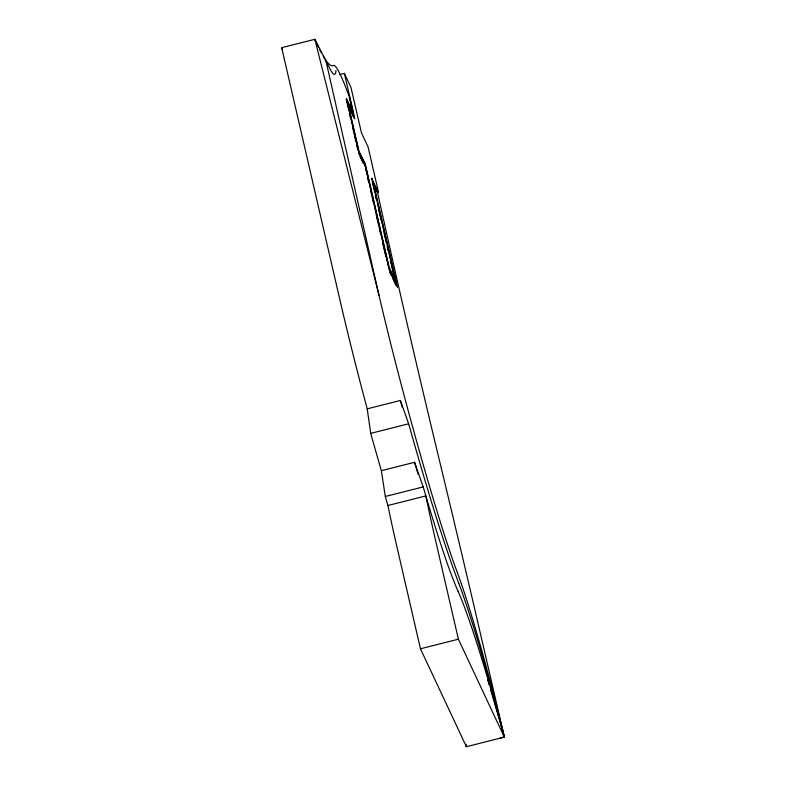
<?xml version="1.0" encoding="UTF-8"?>
<svg xmlns="http://www.w3.org/2000/svg" width="786" height="786" viewBox="0 0 786 786"><rect width="100%" height="100%" fill="white"/><g stroke="black" fill="none" stroke-linecap="round" stroke-linejoin="round"><path stroke-width="1.18" d="M458.818 583.467A191.568 12.075 75.8 0 1 502.775 731.108L504.317 737.121L466.393 746.7L420.461 648.784L397.136 547.773A146.658 9.245 75.8 0 1 387.93 505.496A237.873 14.993 75.8 0 1 385.297 496.487L381.367 470.686A324.156 20.436 75.8 0 1 370.727 433.371L367.209 408.848A287.892 18.147 75.8 0 1 362.631 391.615A211.267 13.313 75.8 0 1 341.036 304.742L281.683 47.681L314.872 39.3L330.877 70.593A197.463 12.448 75.8 0 0 335.956 70.524M339.64 74.601L344.376 73.412L350.978 87.482L361.462 132.873L368.064 146.943L378.547 192.344L371.473 178.393L377.575 192.58L381.426 210.049A1018.351 64.187 75.8 0 0 440.022 462.885A1410.153 88.887 75.8 0 1 477.131 619.378L504.288 736.983L499.572 738.319M352.678 112.978L349.721 97.985L353.15 112.86L346.076 98.908M344.376 73.412L354.859 118.804L348.257 104.734L349.171 110.826M354.407 133.532L358.269 150.254L365.343 164.205L389.168 267.417L395.771 281.486L388.697 267.535M358.662 153.388L365.736 167.339L389.561 270.551L397.48 287.43L373.655 184.219L375.099 192.649M358.269 150.254L365.343 164.205M365.736 167.339L366.905 174.571M367.209 408.848L400.388 400.467L408.651 423.792A325.62 20.524 75.8 0 0 458.778 583.3M370.727 433.371L408.651 423.792M381.367 470.686L414.556 462.306L423.222 486.907A237.873 14.993 75.8 0 0 425.855 495.917A239.082 15.072 75.8 0 0 458.032 591.151M385.297 496.487L423.222 486.907M387.93 505.496L425.855 495.917A146.658 9.245 75.8 0 0 435.061 538.194L458.385 639.205L504.317 737.121M420.461 648.784L458.385 639.205M353.15 112.86L346.557 98.79L359.133 153.27M349.308 108.104L353.877 117.841M373.655 184.219L377.575 192.58M360.185 156.63L363.23 163.124M373.173 184.337L376.602 191.656M389.581 271.72L391.556 275.945M392.548 278.057L396.016 285.446M349.721 97.985L348.581 94.831A229.817 14.482 75.8 0 0 338.452 70.917L337.174 68.746A229.65 14.472 75.8 0 0 333.411 65.474A179.513 18.972 75.1 0 1 325.168 59.235M349.249 98.103L349.858 99.802M502.775 731.118L503.541 734.114M465.882 744.696L466.393 746.7L465.843 744.322M457.452 572.837A247.443 15.592 75.8 0 1 441.349 525.254A289.13 18.225 75.8 0 1 400.555 382.035A211.267 13.313 75.8 0 1 378.96 295.163L314.872 39.3A179.513 18.972 75.1 0 0 316.689 43.328M371.945 178.275L395.771 281.486M375.639 195.016L376.74 199.762M377.29 202.14L379.746 212.81M380.296 215.187L381.397 219.933M381.937 222.3L386.869 243.66M387.419 246.028L388.51 250.773M389.06 253.151L396.458 285.18M372.289 181.949L374.755 192.629M375.305 195.007L376.396 199.752M378.587 209.243L381.053 219.913M384.069 232.961L386.535 243.64M387.076 246.018L388.176 250.763M390.367 260.254L393.658 274.491M394.199 276.859L395.299 281.604M351.224 105.226L354.122 117.782M364.871 164.323L366.512 171.446M367.062 173.814L371.169 191.607M371.719 193.985L376.641 215.335M377.192 217.712L378.292 222.458M378.832 224.825L383.765 246.185M384.315 248.553L388.422 266.346M367.445 176.948L368.546 181.694M370.737 191.185L371.552 194.741M372.102 197.119L373.203 201.864M376.209 214.912L378.675 225.582M379.225 227.96L380.316 232.705M382.507 242.196L385.798 256.433M348.257 104.734L358.74 150.136M349.721 113.213L353.857 131.134M346.351 100.097L348.817 110.747M349.357 113.125L350.458 117.861M352.639 127.332L355.92 141.539M356.471 143.917L357.561 148.652M325.591 59.333L378.96 295.172M458.061 591.288A230.485 14.531 75.8 0 1 503.541 734.095M457.481 572.994A165.296 10.415 75.8 0 1 504.298 737.013M402.226 407.305A289.277 18.235 75.8 0 1 400.388 400.477M418.024 474.174A325.954 20.544 75.8 0 1 416.295 468.289M416.01 467.297A325.954 20.544 75.8 0 1 414.556 462.315M282.439 49.773A179.336 11.299 75.8 0 1 281.683 47.681M324.569 58.311A179.513 18.972 75.1 0 1 323.331 56.278M321.376 52.79A179.513 18.972 75.1 0 1 319.303 48.791M318.448 47.052A179.513 18.972 75.1 0 1 317.131 44.291M487.595 679.949A191.637 14.777 74.6 0 1 488.165 681.806M488.46 682.739A191.637 14.777 74.6 0 1 489.03 684.596M490.739 690.236A191.637 14.777 74.6 0 1 491.319 692.132M491.604 693.085A191.637 14.777 74.6 0 1 492.174 694.991M492.458 695.944A191.637 14.777 74.6 0 1 493.038 697.86M493.323 698.813A191.637 14.777 74.6 0 1 499.316 719.249M499.601 720.241A191.637 14.777 74.6 0 1 502.706 731.127"/></g></svg>
